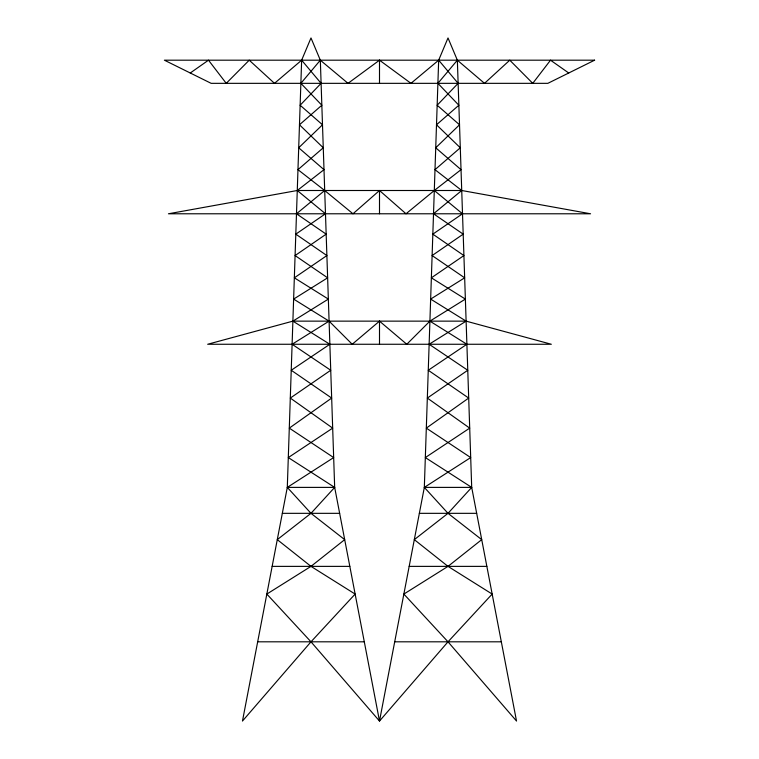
<?xml version="1.0" encoding="UTF-8"?>
<svg xmlns="http://www.w3.org/2000/svg" width="759" height="759" viewBox="0 0 759 759"><rect width="100%" height="100%" fill="white"/><g stroke="black" fill="none" stroke-linecap="round" stroke-linejoin="round"><path stroke-width="1.14" d="M434.3 190.5L461.026 169.674L435.732 147.787L459.527 124.789L437.156 105.235L458.132 83.338L438.674 60.189L410.97 83.338L379.5 60.189L348.03 83.338L320.326 60.189L300.868 83.338L321.844 105.235L299.473 124.789L323.268 147.787L297.974 169.674L324.7 190.5L352.982 213.782L379.5 190.5L406.018 213.782L434.3 190.5L462.506 213.782L432.829 234.151L463.91 255.565L431.368 277.822L465.371 299.093L429.907 321.142L406.786 344.263L379.5 321.142L352.214 344.263L329.093 321.142L292.111 344.263L330.734 370.259L290.308 398.067L332.679 428.123L288.306 457.573L334.672 487.392L310.991 513.331L277.282 539.64L310.991 566.375L355.136 594.069L310.991 641.81L242.472 721.05L287.3 487.392L301.646 60.189L310.991 37.95L320.326 60.189L334.672 487.392L379.5 721.05L448.009 641.81L492.164 594.069L448.009 566.375L414.31 539.64L448.009 513.331L471.7 487.392L457.354 60.189L448.009 37.95L438.674 60.189L424.328 487.392L379.5 721.05L310.991 641.81L266.836 594.069L310.991 566.375L344.69 539.64L310.991 513.331L287.3 487.392L333.666 457.573L289.293 428.123L331.674 398.067L291.238 370.259L329.861 344.263L292.889 321.142L207.672 344.263L551.328 344.263L466.111 321.142L292.889 321.142L328.353 299.093L294.34 277.822L326.892 255.565L295.801 234.151L325.488 213.782L297.272 190.5L168.441 213.782L590.559 213.782L461.728 190.5L297.272 190.5L324.008 169.674L298.704 147.787L322.499 124.789L300.137 105.235L321.104 83.338L301.646 60.189L274.492 83.338L249.227 60.189L226.248 83.338L208.488 60.189L190.262 72.997M324.7 190.5L296.494 213.782L326.171 234.151L295.09 255.565L327.632 277.822L293.629 299.093L329.093 321.142M568.738 72.997L550.512 60.189L532.752 83.338L509.773 60.189L484.508 83.338L457.354 60.189L437.896 83.338L458.863 105.235L436.501 124.789L460.296 147.787L434.992 169.674L461.728 190.5L433.512 213.782L463.199 234.151L432.108 255.565L464.66 277.822L430.647 299.093L466.111 321.142L429.139 344.263L467.762 370.259L427.326 398.067L469.707 428.123L425.334 457.573L471.7 487.392L516.528 721.05L448.009 641.81L403.864 594.069L448.009 566.375L481.718 539.64L448.009 513.331L424.328 487.392L470.694 457.573L426.321 428.123L468.692 398.067L428.266 370.259L466.889 344.263L429.907 321.142M287.3 487.392L334.672 487.392M424.328 487.392L471.7 487.392M282.329 513.331L339.643 513.331M419.357 513.331L476.671 513.331M272.149 566.375L349.823 566.375M409.177 566.375L486.851 566.375M257.68 641.81L364.301 641.81M394.699 641.81L501.319 641.81M379.5 60.189L379.5 83.338M379.5 190.5L379.5 213.782M379.5 321.142L379.5 344.263M594.61 60.189L547.846 83.338L211.154 83.338L164.39 60.189L594.61 60.189"/></g></svg>
